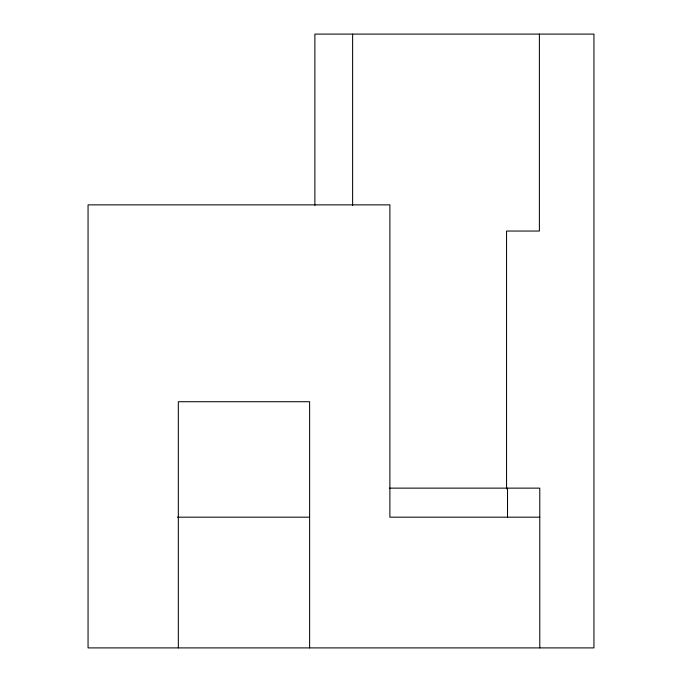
<?xml version="1.0" encoding="UTF-8"?>
<svg xmlns="http://www.w3.org/2000/svg" width="682" height="682" viewBox="0 0 682 682"><rect width="100%" height="100%" fill="white"/><g stroke="black" fill="none" stroke-linecap="round" stroke-linejoin="round"><path stroke-width="1.02" d="M389.78 488.133L539.786 488.133L539.786 647.9M177.439 517.178L309.44 517.178M539.786 517.178L389.882 517.178L389.882 204.864L88.055 204.864L88.055 647.9L593.945 647.9L593.945 34.1L314.879 34.1L314.879 205.291M539.385 34.1L539.385 231.045L506.556 231.045L506.556 488.875M507.51 488.133L507.51 517.178M352.628 34.1L352.628 205.291M309.619 647.9L309.619 401.724L178.326 401.724L178.326 647.9"/></g></svg>
